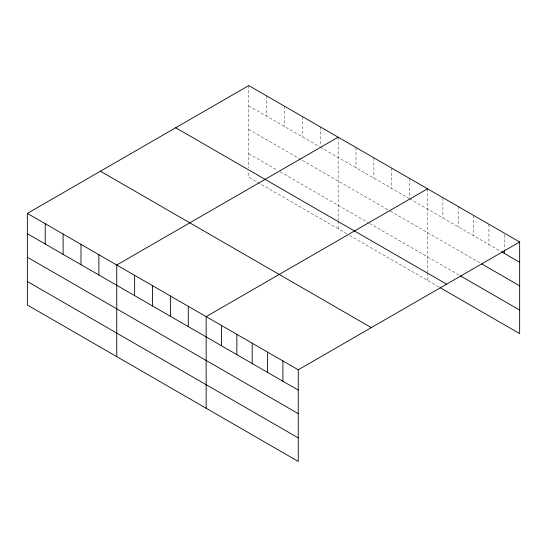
<?xml version="1.0" encoding="UTF-8"?>
<svg xmlns="http://www.w3.org/2000/svg" width="547" height="547" viewBox="0 0 547 547"><rect width="100%" height="100%" fill="white"/><g stroke="black" fill="none" stroke-linecap="round" stroke-linejoin="round"><path stroke-width="0.41" stroke-dasharray="2.73 2.05" d="M248.748 105.872L319.551 146.753M320.268 147.164L408.951 198.363M409.662 198.78L500.642 251.305M248.748 129.413L300.953 159.553M302.388 160.38L389.642 210.752M390.353 211.163L480.909 263.449M248.748 153.659L277.356 170.172M280.214 171.826L368.897 223.026M369.615 223.443L459.706 275.456M346.73 233.76L248.748 177.194L248.748 171.307M349.588 235.415L439.241 287.175M504.3 234.813L504.3 249.186M488.95 224.256L488.95 244.55M473.599 215.395L473.599 235.689M458.242 206.534L458.242 226.827M442.892 197.672L442.892 217.966M427.542 188.804L427.542 272.016M427.542 272.857L427.542 280.42M409.662 178.486L409.662 197.932M391.782 168.161L391.782 188.455M373.902 157.837L373.902 178.131M356.022 147.512L356.022 167.813M338.149 137.194L338.149 220.4M338.149 221.241L338.149 228.81M320.268 126.87L320.268 146.322M302.388 116.545L302.388 136.846M284.508 106.227L284.508 126.521M266.628 95.903L266.628 116.196M248.748 85.578L248.748 167.95"/><path stroke-width="0.82" d="M27.35 213.405L298.252 369.806L298.252 461.422L27.35 305.014L27.35 213.405L248.748 85.578L519.65 241.986L519.65 333.595L439.973 287.592M338.149 137.194L116.75 265.015L116.75 356.63M427.542 188.804L206.144 316.631L206.144 408.247M298.252 369.806L519.65 241.986M501.373 251.729L519.65 262.28M481.64 263.866L519.65 285.814M460.437 275.879L519.65 310.06M175.69 127.759L446.591 284.166M100.409 171.218L371.31 327.626M27.35 233.699L298.252 390.1M27.35 257.234L298.252 413.635M27.35 281.479L298.252 437.887M504.3 250.034L504.3 253.418M282.902 360.945L282.902 381.238M267.551 352.083L267.551 372.377M252.201 343.215L252.201 363.516M236.851 334.354L236.851 354.647M221.494 325.492L221.494 345.786M188.264 306.306L188.264 326.6M170.384 295.982L170.384 316.282M152.504 285.664L152.504 305.958M134.63 275.339L134.63 295.633M98.87 254.69L98.87 274.991M80.99 244.372L80.99 264.666M63.11 234.048L63.11 254.341M45.23 223.723L45.23 244.024"/></g></svg>
